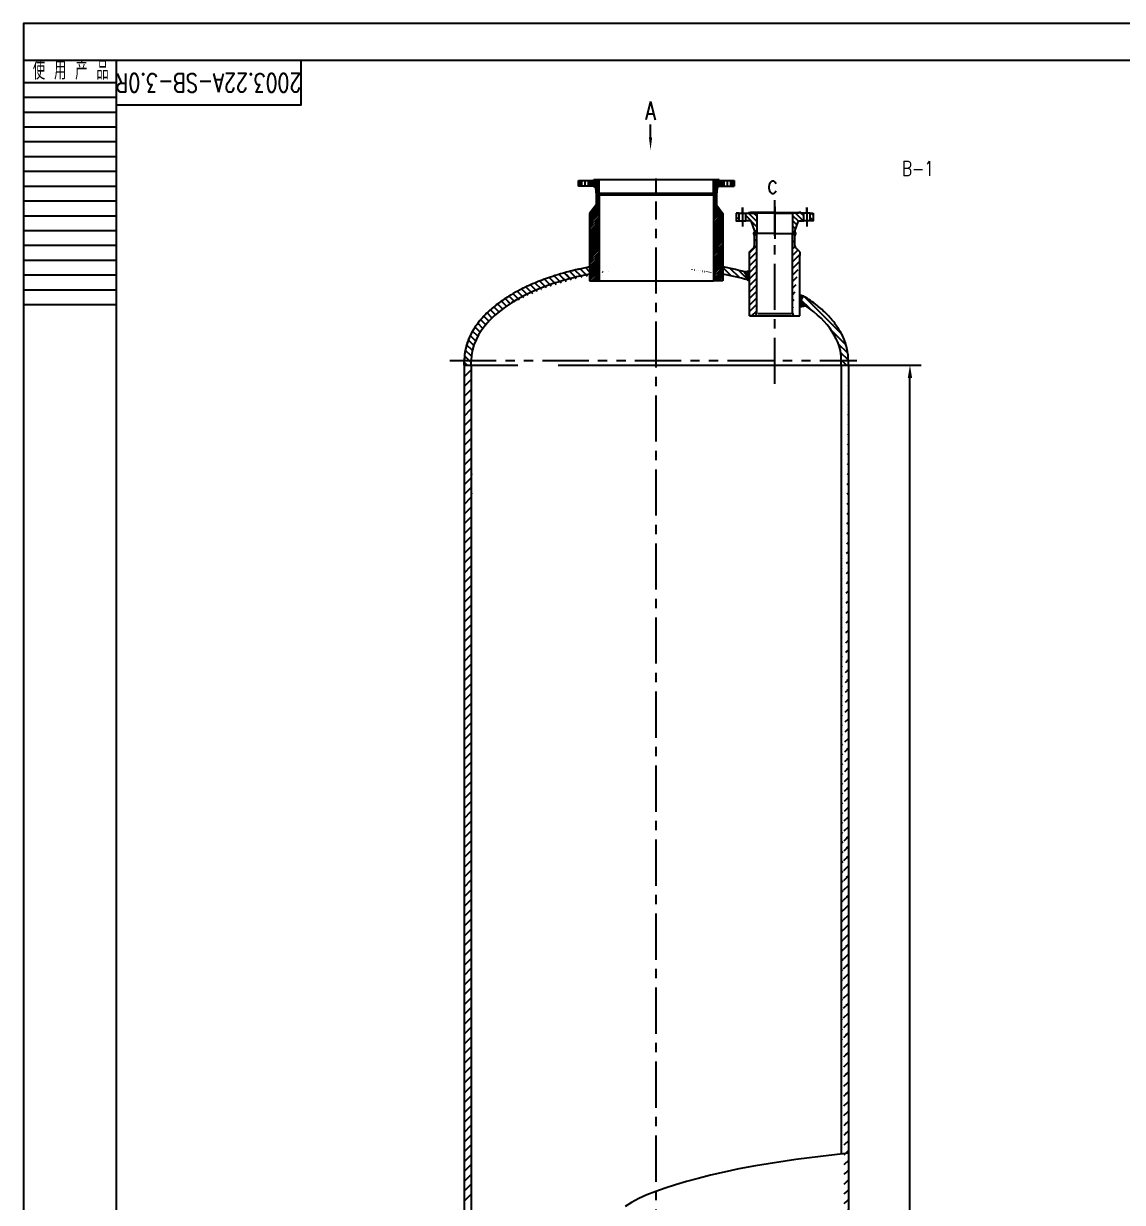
# Model space of a CAD drawing. Header units: millimetres. Extents: x 0 to 11880, y 0 to 16820.
# Drawn here: x 0 to 5940, y 10449 to 16820 of the extents above; entities that cross this region are included whole.
import ezdxf
from ezdxf.enums import TextEntityAlignment as Align

# ---------------------------------------------------------------- set-up
doc = ezdxf.new("R2010")
doc.units = ezdxf.units.MM
doc.header["$LTSCALE"] = 200
doc.header["$MEASUREMENT"] = 0
doc.linetypes.add('CENTER', pattern=[2, 1.25, -0.25, 0.25, -0.25])
doc.linetypes.add('PHANTOM', pattern=[2.5, 1.25, -0.25, 0.25, -0.25, 0.25, -0.25])
doc.layers.get('0').update_dxf_attribs({"linetype": 'CONTINUOUS'})
doc.layers.get('DEFPOINTS').update_dxf_attribs({"linetype": 'CONTINUOUS'})
for name, color, linetype in [('00', 7, 'CONTINUOUS'), ('1', 1, 'CONTINUOUS'), ('3', 3, 'CENTER'), ('TK-03', 3, 'CONTINUOUS'), ('YHBORD', 7, 'CONTINUOUS'), ('YHBTL', 3, 'CONTINUOUS'), ('YHCENTER', 4, 'CENTER'), ('YHJH', 1, 'CONTINUOUS'), ('YHPHANTOM', 6, 'PHANTOM'), ('YHPMX', 1, 'CONTINUOUS'), ('YHSOLID', 7, 'CONTINUOUS'), ('YHTHIN', 1, 'CONTINUOUS'), ('文字', 3, 'CONTINUOUS')]:
    doc.layers.add(name, color=color, linetype=linetype)
doc.styles.add('HZKT', font='ROMANS', dxfattribs={"width": 0.75, "bigfont": 'HZKT'})
doc.styles.add('UMHZ', font='ROMANS.shx', dxfattribs={"width": 0.75, "bigfont": 'gbcbig.shx'})
doc.dimstyles.get("Standard").update_dxf_attribs({"dimtxt": 0.18, "dimasz": 0.18, "dimexe": 0.18, "dimexo": 0.0625, "dimgap": 0.09, "dimtad": 0, "dimtih": 1, "dimtoh": 1, "dimdec": 4, "dimzin": 0, "dimdsep": 46, "dimtxsty": 'Standard', "dimcen": 0.09, "dimadec": 0, "dimazin": 0, "dimtfac": 1, "dimtdec": 4, "dimtofl": 0, "dimtmove": 0, "dimatfit": 3, "dimfxl": 0, "dimtolj": 1, "dimtzin": 0, "dimarcsym": 0})
pattern_1 = [(45, (14377.5, 14377.5), (-14.14213562373095, 14.14213562373095), [])]
pattern_2 = [(45, (1372.580312515893, 10625.82800664972), (-1.767766952966369, 1.767766952966369), []), (135, (1372.580312515893, 10625.82800664972), (-1.767766952966369, -1.767766952966369), [])]
pattern_3 = [(45, (1372.580312515893, 10625.82800664972), (-17.67766952966369, 17.67766952966369), [])]
pattern_4 = [(45, (-434.7742889161309, 1222.159906031717), (-26.51650429449553, 26.51650429449553), [])]
pattern_5 = [(135, (-413.7415055809251, 0), (-17.67766952966369, -17.67766952966369), [])]

# ---------------------------------------------------------------- blocks, each defined once
blk = doc.blocks.new('TUKUANG2')
at = {"layer": 'YHTHIN'}
for p, q in [((0, 0), (-24.99999999999994, 0)), ((0, -6), (-24.99999999999994, -6)), ((0, -10), (-24.99999999999994, -10)), ((0, -14), (-24.99999999999994, -14)), ((0, -18), (-24.99999999999994, -18)), ((0, -22), (-24.99999999999994, -22)), ((0, -26), (-24.99999999999994, -26)), ((0, -30), (-24.99999999999994, -30)), ((0, -34), (-24.99999999999994, -34)), ((0, -38), (-24.99999999999994, -38)), ((0, -42), (-24.99999999999994, -42)), ((0, -46), (-24.99999999999994, -46)), ((0, -50), (-24.99999999999994, -50)), ((0, -54), (-24.99999999999994, -54)), ((0, -58), (-24.99999999999994, -58)), ((0, -62), (-24.99999999999994, -62)), ((0, -66), (-24.99999999999994, -66))]:
    blk.add_line(p, q, dxfattribs=at)
at = {"layer": 'TK-03', "style": 'HZKT', "width": 0.7}
blk.add_text('使 用 产 品', height=5, dxfattribs=at).set_placement((-22.48902579304391, -5.142157171531721))
blk = doc.blocks.new('10520')
at = {"layer": 'YHTHIN'}
h = blk.add_hatch(dxfattribs=at)
h.set_pattern_fill('U', color=256, scale=20, angle=45, style=0, pattern_type=0)
h.set_pattern_definition(pattern_1)
edge = h.paths.add_edge_path()
edge.add_line((109.5500002006465, 100.5000003256919), (109.5500001977362, 98.87717297638301))
edge.add_arc((117.5500001977343, 98.8771729620239), 7.999999999998181, 179.9999998971605, 199.535076373348)
edge.add_line((110.0105045297332, 96.20210192144077), (126.1106743461714, 50.82492922452184))
edge.add_arc((133.6501700141744, 53.50000026510679), 8.000000000000698, 199.5350763733559, 269.999999794321)
edge.add_line((133.6501699854562, 45.50000026510679), (156.500000081669, 45.50000018307946))
edge.add_line((156.500000081669, 45.50000018307946), (156.5000001570552, 3.500000183079464))
edge.add_line((156.5000001570552, 3.500000183079464), (140.5000001570552, 3.500000240515874))
edge.add_line((140.5000001570552, 3.500000240515874), (140.500000163338, 2.405158738838509e-07))
edge.add_line((140.500000163338, 2.405158738838509e-07), (130.000000163338, 2.782089723041281e-07))
edge.add_line((130.000000163338, 2.782089723041281e-07), (130.0000001696208, 3.500000278208972))
edge.add_line((130.0000001696208, 3.500000278208972), (96.55000016962003, 3.500000398287739))
edge.add_line((96.55000016962003, 3.500000398287739), (96.5500003670586, 113.5000003982877))
edge.add_line((96.5500003670586, 113.5000003982877), (109.5500002006465, 100.5000003256919))
edge = h.paths.add_edge_path()
edge.add_line((-109.5499998398718, 100.5000007189556), (-109.5499998427858, 98.8771733696467))
edge.add_arc((-117.5499998427895, 98.87717338400762), 8.000000000003638, 340.4649234209607, 359.99999989714746, ccw=False)
edge.add_line((-110.0105041843872, 96.2021023163561), (-126.1106741637195, 50.82492967723374))
edge.add_arc((-133.6501698221182, 53.50000074488526), 7.999999999999908, 269.999999999987, 340.464923420952, ccw=False)
edge.add_line((-133.65016982212, 45.50000074488526), (-156.4999999183328, 45.50000074488344))
edge.add_line((-156.4999999183328, 45.50000074488344), (-156.5000001444914, 3.500000744883437))
edge.add_line((-156.5000001444914, 3.500000744883437), (-140.5000001444914, 3.500000744883437))
edge.add_line((-140.5000001444914, 3.500000744883437), (-140.500000163338, 7.448834367096424e-07))
edge.add_line((-140.500000163338, 7.448834367096424e-07), (-130.000000163338, 7.448834367096424e-07))
edge.add_line((-130.000000163338, 7.448834367096424e-07), (-130.000000157057, 3.500000744883437))
edge.add_line((-130.000000157057, 3.500000744883437), (-96.55000015705627, 3.500000744883437))
edge.add_line((-96.55000015705627, 3.500000744883437), (-96.54999995961589, 113.5000007448834))
edge.add_line((-96.54999995961589, 113.5000007448834), (-109.5499998398718, 100.5000007189556))
h = blk.add_hatch(dxfattribs=at)
h.set_pattern_fill('U', color=256, scale=20, angle=45, style=0, pattern_type=0)
h.set_pattern_definition(pattern_1)
h.paths.add_polyline_path([(207.5000000062828, 3.5), (207.500000081669, 45.5), (192.500000081669, 45.50000005384754), (192.5000001570552, 3.500000053847543)])
h.paths.add_polyline_path([(-207.499999993719, 3.500000744885256), (-207.4999999183328, 45.50000074488526), (-192.4999999183328, 45.50000074488526), (-192.5000001444914, 3.500000744885256)])
at = {"layer": 'YHCENTER'}
for points in [[(0, 0), (-1.615408109501004e-07, -30), (2.575707185314968e-07, 143.5)], [(0, 0), (5.384754331316799e-08, -30), (2.575670805526897e-07, 143.5)], [(-174.499999993719, 3.500000626421752), (-174.5000001552598, -26.49999937357825), (-174.4999998644853, 75.50000062642175)], [(174.5000000062828, 3.5), (174.5000000601303, -26.5), (174.5000001355147, 75.5)]]:
    blk.add_lwpolyline(points, dxfattribs=at)
at = {"layer": 'YHSOLID'}
for points in [[(-109.5499998398718, 100.5000007189556), (-109.5499998427858, 98.8771733696467, -0.08544488435518288), (-110.0105041843872, 96.2021023163561), (-126.1106741637195, 50.82492967723374, -0.3175305014804559), (-133.65016982212, 45.50000074488526), (-156.4999999183328, 45.50000074488344), (-156.5000001444914, 3.500000744883437), (-140.5000001444914, 3.500000744883437), (-140.500000163338, 7.448834367096424e-07), (-130.000000163338, 7.448834367096424e-07), (-130.000000157057, 3.500000744883437), (-96.55000015705627, 3.500000744883437), (-96.54999995961589, 113.5000007448834)], [(109.5500002006465, 100.5000003256919), (109.5500001977362, 98.87717297638301, 0.08544488435518288), (110.0105045297332, 96.20210192144077), (126.1106743461714, 50.82492922452184, 0.3175305014804559), (133.6501699854562, 45.50000026510679), (156.500000081669, 45.50000018307946), (156.5000001570552, 3.500000183079464), (140.5000001570552, 3.500000240515874), (140.500000163338, 2.405158738838509e-07), (130.000000163338, 2.782089723041281e-07), (130.0000001696208, 3.500000278208972), (96.55000016962003, 3.500000398287739), (96.5500003670586, 113.5000003982877)]]:
    blk.add_lwpolyline(points, format="xyb", close=True, dxfattribs=at)
for points in [[(2.037213562289253e-07, 113.5), (-96.54999995961589, 113.5000007448834)], [(2.037213562289253e-07, 113.5), (96.5500003670586, 113.5000003982877)], [(-192.4999999183328, 45.50000074488526), (-156.4999999183328, 45.50000074488344)], [(-192.5000001444914, 3.500000744885256), (-156.5000001444914, 3.500000744883437)], [(0, 0), (-130.000000163338, 7.448834367096424e-07)], [(6.280970410443842e-09, 3.5), (-96.55000015705627, 3.500000744883437)], [(6.282789399847388e-09, 3.5), (96.55000016962003, 3.500000398287739)], [(0, 0), (130.000000163338, 2.782089723041281e-07)], [(192.500000081669, 45.50000005384754), (156.500000081669, 45.50000018307946)], [(192.5000001570552, 3.500000053847543), (156.5000001570552, 3.500000183079464)]]:
    blk.add_lwpolyline(points, dxfattribs=at)
for points in [[(-207.499999993719, 3.500000744885256), (-207.4999999183328, 45.50000074488526), (-192.4999999183328, 45.50000074488526), (-192.5000001444914, 3.500000744885256)], [(207.5000000062828, 3.5), (207.500000081669, 45.5), (192.500000081669, 45.50000005384754), (192.5000001570552, 3.500000053847543)]]:
    blk.add_lwpolyline(points, close=True, dxfattribs=at)
blk = doc.blocks.new('*D121')
at = {"layer": 'DEFPOINTS', "color": 0}
for p in [(4344.545826357778, 14974.54258683753), (4791.478646441336, 14974.54258683753), (4344.545826357789, 4358.542586837524)]:
    blk.add_point(p, dxfattribs=at)
at = {"layer": 'YHSOLID', "color": 1, "lineweight": -2}
for p, q in [((4344.545826357778, 14974.54258683753), (4851.478646441336, 14974.54258683753)), ((4791.478646441334, 4428.542586837524), (4791.478646441336, 14904.54258683753)), ((4344.545826357789, 4358.542586837524), (4851.478646441334, 4358.542586837524))]:
    blk.add_line(p, q, dxfattribs=at)
at = {"layer": 'YHSOLID', "color": 1}
for points in [[(4779.811979774669, 14904.54258683753), (4803.145313108003, 14904.54258683753), (4791.478646441336, 14974.54258683753)], [(4779.811979774667, 4428.542586837524), (4803.145313108001, 4428.542586837524), (4791.478646441334, 4358.542586837524)]]:
    blk.add_solid(points, dxfattribs=at)
at = {"layer": 'YHSOLID', "color": 3, "insert": (4701.478646441334, 8789.28222476461), "char_height": 100, "attachment_point": 5, "rotation": 90, "style": 'UMHZ'}
blk.add_mtext('12000', dxfattribs=at)
blk = doc.blocks.new('*U123')
at = {"layer": '1', "linetype": 'Continuous', "ltscale": 100}
h = blk.add_hatch(dxfattribs=at)
h.set_pattern_fill('_USER', color=1, scale=3, angle=45, style=0, pattern_type=0)
h.set_pattern_definition([(45, (0, 0), (-2.121320343559642, 2.121320343559643), [])])
h.paths.add_polyline_path([(420, 5), (420, 35.99999999999999), (403, 35.99999999999999), (403, 5)])
edge = h.paths.add_edge_path()
edge.add_line((367, 35.99999999999999), (367, 5))
edge.add_line((367, 5), (337.5, 5))
edge.add_line((337.5, 5), (337.5, 0))
edge.add_line((337.5, 0), (308.25, 0))
edge.add_line((308.25, 0), (308.2499999999999, 72.93080442587264))
edge.add_line((308.25, 72.93080442587267), (320.25, 83.00000000000001))
edge.add_line((320.25, 83.00000000000001), (324.8880328142815, 83))
edge.add_line((324.8880328142815, 83), (328.041637711108, 46.95413108702827))
edge.add_arc((339.995974088209, 48.00000000000011), 12.00000000000001, 184.9999999999997, 270)
edge.add_line((339.995974088209, 36), (367, 35.99999999999999))
edge = h.paths.add_edge_path()
edge.add_line((-308.2499999999999, 72.93080442587264), (-308.25, 0))
edge.add_line((-308.25, 0), (-337.5, 0))
edge.add_line((-337.5, 0), (-337.5, 5))
edge.add_line((-337.5, 5), (-367, 5))
edge.add_line((-367, 5), (-367, 35.99999999999999))
edge.add_line((-367, 35.99999999999999), (-339.995974088209, 36))
edge.add_arc((-339.995974088209, 48.00000000000011), 12.00000000000011, 270, 355.0000000000003)
edge.add_line((-328.0416377111079, 46.95413108702825), (-324.8880328142815, 83))
edge.add_line((-324.8880328142815, 83), (-320.25, 83.00000000000001))
edge.add_line((-320.25, 83.00000000000001), (-308.25, 72.93080442587267))
h.paths.add_polyline_path([(-403, 35.99999999999999), (-403, 5), (-420, 5), (-420, 35.99999999999999)])
blk = doc.blocks.new('*U122', base_point=(-57.05946761537655, 701.2482121008545))
at = {"layer": '00', "color": 7}
for p, q in [((-385.1011053264846, 748.2023431878825), (-381.9475004296581, 784.2482121008546)), ((-381.9475004296581, 784.2482121008545), (267.828565198905, 784.2482121008545)), ((-377.3094676153765, 784.2482121008545), (-365.3094676153765, 774.1790165267272)), ((-365.3094676153765, 774.1790165267272), (251.1905323846235, 774.1790165267272)), ((-365.3094676153765, 774.1790165267272), (-365.3094676153765, 701.2482121008545)), ((263.1905323846235, 784.2482121008545), (251.1905323846235, 774.1790165267272)), ((251.1905323846235, 774.1790165267272), (251.1905323846235, 701.2482121008545)), ((270.9821700957315, 748.2023431878825), (267.828565198905, 784.2482121008546)), ((-397.0554417035856, 737.2482121008545), (-477.0594676153765, 737.2482121008545)), ((-477.0594676153765, 737.2482121008545), (-477.0594676153765, 706.2482121008545)), ((-477.0594676153765, 706.2482121008545), (-394.5594676153765, 706.2482121008545)), ((-460.0594676153765, 737.2482121008545), (-460.0594676153765, 706.2482121008545)), ((-424.0594676153765, 737.2482121008545), (-424.0594676153765, 706.2482121008545)), ((-394.5594676153765, 706.2482121008545), (-394.5594676153765, 701.2482121008545)), ((-394.5594676153765, 701.2482121008545), (280.4405323846235, 701.2482121008545)), ((280.4405323846235, 706.2482121008545), (280.4405323846235, 701.2482121008545)), ((280.4405323846235, 706.2482121008545), (362.9405323846235, 706.2482121008545)), ((282.9365064728325, 737.2482121008545), (362.9405323846235, 737.2482121008545)), ((309.9405323846235, 737.2482121008545), (309.9405323846235, 706.2482121008545)), ((345.9405323846235, 737.2482121008545), (345.9405323846235, 706.2482121008545)), ((362.9405323846235, 706.2482121008545), (362.9405323846235, 737.2482121008545))]:
    blk.add_line(p, q, dxfattribs=at)
at = {"layer": '00', "color": 7, "linetype": 'Continuous'}
blk.add_line((-394.5594676153765, 706.2482121008545), (-394.5594676153765, 706.2481121008545), dxfattribs=at)
at = {"layer": '00', "color": 7}
for centre, radius, start, end in [((-397.0554417035856, 749.2482121008546), 12.00000000000011, 270, 354.9999999999991), ((282.9365064728325, 749.2482121008546), 12.00000000000001, 184.9999999999998, 270)]:
    blk.add_arc(centre, radius, start, end, dxfattribs=at)
at = {"layer": '3', "color": 3}
for p, q in [((-57.05946761537655, 789.2482121008545), (-57.05946761537655, 696.2482121008545)), ((-442.0594676153765, 740.2482121008545), (-442.0594676153765, 703.2482121008545)), ((327.9405323846235, 740.2482121008545), (327.9405323846235, 703.2482121008545))]:
    blk.add_line(p, q, dxfattribs=at)
at = {"color": 1, "linetype": 'Continuous'}
blk.add_blockref('*U123', (-57.05946761537639, 701.2482121008545), dxfattribs=at)

msp = doc.modelspace()

# ---------------------------------------------------------------- hatches: boundary and pattern name
at = {"layer": 'YHPMX'}
h = msp.add_hatch(dxfattribs=at)
h.set_pattern_fill('LINE', color=256, scale=200, angle=45, style=0)
h.set_pattern_definition(pattern_3)
h.paths.add_polyline_path([(3923.899043269193, 15239.60121233443), (3948.899043269193, 15239.60121233443, 0.4142135623730951), (3963.899043269193, 15254.60121233443), (3963.899043269193, 15685.00494945778), (3963.849042644433, 15685.04258643923), (3950.899042927688, 15675.29473025833), (3950.899042927691, 15619.29082584136, -0.1989123673796605), (3946.505644645489, 15608.68422412356), (3923.899043269193, 15586.07762274726)])
h = msp.add_hatch(dxfattribs=at)
h.set_pattern_fill('ANSI37', color=256, scale=10, style=0)
h.set_pattern_definition([(45.00000000000001, (1372.580312174389, 10625.82800664972), (-0.8838834764831843, 0.8838834764831844), []), (135, (1372.580312174389, 10625.82800664972), (-0.8838834764831844, -0.8838834764831843), [])])
h.paths.add_polyline_path([(3963.849042644432, 15685.04258643924), (3950.899042927689, 15694.79044262013, 0.4510519475811163), (3950.899042927689, 15675.29473025833)])
h = msp.add_hatch(dxfattribs=at)
h.set_pattern_fill('LINE', color=256, scale=200, angle=45, style=0)
h.set_pattern_definition(pattern_3)
edge = h.paths.add_edge_path()
edge.add_line((4196.899042927691, 15586.07762240576), (4196.899043269193, 15566.07762240576))
edge.add_line((4156.899043269193, 15254.60121233443), (4156.899043269193, 15685.04258643944))
edge.add_line((4169.899042927691, 15619.29082584136), (4169.899042927691, 15675.29473025833))
edge.add_arc((4184.899042927691, 15619.29082584136), 15, 180, 225.0000000000001)
edge.add_line((4196.899042927691, 15586.07762240576), (4174.292441209893, 15608.68422412356))
edge.add_line((4196.899043269193, 15239.60121233443), (4196.899043269193, 15566.07762240576))
h = msp.add_hatch(dxfattribs=at)
h.set_pattern_fill('ANSI37', color=256, scale=10, style=0)
h.set_pattern_definition([(135, (6748.217773680992, 10625.82800664972), (0.8838834764831843, 0.8838834764831844), []), (45.00000000000001, (6748.217773680992, 10625.82800664972), (0.8838834764831844, -0.8838834764831843), [])])
h.paths.add_polyline_path([(4169.899042927691, 15675.29473025833, 0.4510519475811163), (4169.899042927691, 15694.79044262013), (4156.94904321095, 15685.04258643923)])
h = msp.add_hatch(dxfattribs=at)
h.set_pattern_fill('LINE', color=256, scale=200, angle=135, style=0)
h.set_pattern_definition(pattern_5)
edge = h.paths.add_edge_path()
edge.add_ellipse((3420.399043269193, 14999.54258683752), major_axis=(-1000, 0), ratio=0.5, start_angle=297.682078601221, end_angle=305.06894402473546, ccw=False)
edge.add_line((2955.833960262877, 15442.3120764287), (2938.095434698647, 15476.92111570313))
edge.add_spline(control_points=[(2938.095434698648, 15476.92111570312), (2915.688380372855, 15470.91519232945), (2893.704962925725, 15464.48652930638), (2855.945275107035, 15452.4782517229), (2839.962492081555, 15447.07403215502), (2824.278273122331, 15441.4427373928)], knot_values=[5.204475677959644, 5.204475677959644, 5.204475677959644, 5.204475677959644, 5.27888561127748, 5.27888561127748, 5.335149847261161, 5.335149847261161, 5.335149847261161, 5.335149847261161], degree=3, periodic=0)
edge.add_line((2824.278273122331, 15441.4427373928), (2845.837336561357, 15408.77322021709))
edge = h.paths.add_edge_path()
edge.add_spline(control_points=[(2575.297313883306, 15314.4754409963), (2583.476653495312, 15320.39662951299), (2591.879656924177, 15326.22062293428), (2600.499264888785, 15331.94472854077)], knot_values=[5.637816974358103, 5.637816974358103, 5.637816974358103, 5.637816974358103, 5.678742421764211, 5.678742421764211, 5.678742421764211, 5.678742421764211], degree=3, periodic=0)
edge.add_spline(control_points=[(2600.499264888785, 15331.94472854077), (2608.52052374405, 15337.27148272415), (2616.729358734124, 15342.51173562467), (2625.12008099528, 15347.66331726023)], knot_values=[5.59973245720143, 5.59973245720143, 5.59973245720143, 5.59973245720143, 5.637816974358104, 5.637816974358104, 5.637816974358104, 5.637816974358104], degree=3, periodic=0)
edge.add_spline(control_points=[(2600.49922540638, 15331.94478867828), (2608.142497551431, 15337.02054349755), (2615.956130505151, 15342.01777034559), (2651.314968051234, 15363.80632528988), (2680.64442291575, 15379.73131783825), (2711.708963563688, 15394.6310888925)], knot_values=[5.477000333314732, 5.477000333314732, 5.477000333314732, 5.477000333314732, 5.513290462037054, 5.513290462037054, 5.637816698120109, 5.637816698120109, 5.637816698120109, 5.637816698120109], degree=3, periodic=0)
edge.add_spline(control_points=[(2600.499264888785, 15331.94472854077), (2608.52052374405, 15337.27148272415), (2616.729358734124, 15342.51173562467), (2625.12008099528, 15347.66331726023)], knot_values=[5.59973245720143, 5.59973245720143, 5.59973245720143, 5.59973245720143, 5.637816974358104, 5.637816974358104, 5.637816974358104, 5.637816974358104], degree=3, periodic=0)
edge.add_spline(control_points=[(2600.49922540638, 15331.94478867828), (2608.142497551431, 15337.02054349755), (2615.956130505151, 15342.01777034559), (2651.314968051234, 15363.80632528988), (2680.64442291575, 15379.73131783825), (2711.708963563688, 15394.6310888925)], knot_values=[5.477000333314732, 5.477000333314732, 5.477000333314732, 5.477000333314732, 5.513290462037054, 5.513290462037054, 5.637816698120109, 5.637816698120109, 5.637816698120109, 5.637816698120109], degree=3, periodic=0)
edge.add_line((2711.70896356369, 15394.6310888925), (2731.470303194267, 15361.95712541827))
edge.add_ellipse((3420.399043269193, 14999.54258683752), major_axis=(-1000, 0), ratio=0.5, start_angle=313.5453690744019, end_angle=323.0389321264996)
edge.add_line((2621.354788050789, 15300.17869503249), (2600.499264888784, 15331.94472854077))
edge.add_spline(control_points=[(2600.499264888785, 15331.94472854077), (2591.879656924177, 15326.22062293428), (2583.476653495312, 15320.39662951299), (2575.297313883306, 15314.4754409963)], knot_values=[5.637816974358104, 5.637816974358104, 5.637816974358104, 5.637816974358104, 5.678742421764212, 5.678742421764212, 5.678742421764212, 5.678742421764212], degree=3, periodic=0)
edge.add_spline(control_points=[(2575.297313883371, 15314.47544099635), (2562.824569741678, 15305.44612198914), (2550.871823712057, 15296.19074290425), (2526.413369121418, 15275.88311529066), (2514.075119560735, 15264.76359606046), (2502.486131523824, 15253.37445911065)], knot_values=[5.67874251284238, 5.67874251284238, 5.67874251284238, 5.67874251284238, 5.741150671316015, 5.741150671316015, 5.812543065406205, 5.812543065406205, 5.812543065406205, 5.812543065406205], degree=3, periodic=0)
edge.add_spline(control_points=[(2502.486131529878, 15253.3744591166), (2495.406215820897, 15246.41661385633), (2488.605905093285, 15239.35810559874), (2474.09183348439, 15223.40952873258), (2466.524793373122, 15214.46948804838), (2459.409459817783, 15205.38966900399)], knot_values=[5.812543362991972, 5.812543362991972, 5.812543362991972, 5.812543362991972, 5.856158656186553, 5.856158656186553, 5.909748957699848, 5.909748957699848, 5.909748957699848, 5.909748957699848], degree=3, periodic=0)
edge.add_spline(control_points=[(2459.409459818401, 15205.38966900478), (2449.880469078414, 15193.22970289305), (2441.161442735126, 15180.81878796371), (2428.924892416029, 15161.15628946353), (2424.818451393935, 15154.06398479178), (2420.982484889215, 15146.90607077278)], knot_values=[5.909749186763809, 5.909749186763809, 5.909749186763809, 5.909749186763809, 5.981517415239725, 5.981517415239725, 6.021375730162589, 6.021375730162589, 6.021375730162589, 6.021375730162589], degree=3, periodic=0)
edge.add_spline(control_points=[(2420.982484889007, 15146.90607077239), (2426.771273900644, 15157.7075310932), (2433.176050038252, 15168.35966162818), (2446.156758957086, 15187.81718065873), (2452.574717830508, 15196.66791056823), (2459.409459817783, 15205.38966900399)], knot_values=[5.909748957699847, 5.909748957699847, 5.909748957699847, 5.909748957699847, 5.969898548530958, 5.969898548530958, 6.02137552863526, 6.02137552863526, 6.02137552863526, 6.02137552863526], degree=3, periodic=0)
edge.add_spline(control_points=[(2459.409459818401, 15205.38966900478), (2463.256523123195, 15210.29891497767), (2467.23560370934, 15215.16725843583), (2481.018678945587, 15231.35835252631), (2491.410211520943, 15242.4895423814), (2502.486131523824, 15253.37445911065)], knot_values=[5.812543065406206, 5.812543065406206, 5.812543065406206, 5.812543065406206, 5.84151747893577, 5.84151747893577, 5.909749186763809, 5.909749186763809, 5.909749186763809, 5.909749186763809], degree=3, periodic=0)
edge.add_spline(control_points=[(2502.486131529878, 15253.3744591166), (2518.680243682924, 15269.28935572269), (2536.337216680057, 15284.677595198), (2561.846269926983, 15304.55872032975), (2568.494432148168, 15309.55069803156), (2575.297313883306, 15314.4754409963)], knot_values=[5.678742421764211, 5.678742421764211, 5.678742421764211, 5.678742421764211, 5.778505043045861, 5.778505043045861, 5.812543362991971, 5.812543362991971, 5.812543362991971, 5.812543362991971], degree=3, periodic=0)
edge.add_spline(control_points=[(2575.297313883371, 15314.47544099635), (2583.47664857784, 15320.3966578019), (2591.879604845821, 15326.22065904242), (2600.49922540638, 15331.94478867828)], knot_values=[5.637816698120108, 5.637816698120108, 5.637816698120108, 5.637816698120108, 5.678742512842379, 5.678742512842379, 5.678742512842379, 5.678742512842379], degree=3, periodic=0)
edge.add_spline(control_points=[(2600.49922540638, 15331.94478867828), (2608.142497551431, 15337.02054349755), (2615.956130505151, 15342.01777034559), (2651.314968051234, 15363.80632528988), (2680.64442291575, 15379.73131783825), (2711.708963563688, 15394.6310888925)], knot_values=[5.477000333314732, 5.477000333314732, 5.477000333314732, 5.477000333314732, 5.513290462037054, 5.513290462037054, 5.637816698120109, 5.637816698120109, 5.637816698120109, 5.637816698120109], degree=3, periodic=0)
edge.add_spline(control_points=[(2600.499264888785, 15331.94472854077), (2608.52052374405, 15337.27148272415), (2616.729358734124, 15342.51173562467), (2625.12008099528, 15347.66331726023)], knot_values=[5.59973245720143, 5.59973245720143, 5.59973245720143, 5.59973245720143, 5.637816974358104, 5.637816974358104, 5.637816974358104, 5.637816974358104], degree=3, periodic=0)
edge.add_spline(control_points=[(2600.49922540638, 15331.94478867828), (2608.142497551431, 15337.02054349755), (2615.956130505151, 15342.01777034559), (2651.314968051234, 15363.80632528988), (2680.64442291575, 15379.73131783825), (2711.708963563688, 15394.6310888925)], knot_values=[5.477000333314732, 5.477000333314732, 5.477000333314732, 5.477000333314732, 5.513290462037054, 5.513290462037054, 5.637816698120109, 5.637816698120109, 5.637816698120109, 5.637816698120109], degree=3, periodic=0)
at = {"layer": 'YHPMX', "ltscale": 100}
h = msp.add_hatch(dxfattribs=at)
h.set_pattern_fill('ANSI31', color=256, style=0)
h.set_pattern_definition([(45, (-413.7415055809251, 0), (-0.08838834764831843, 0.08838834764831845), [])])
edge = h.paths.add_edge_path(flags=17)
edge.add_ellipse((3420.399043269193, 14999.54258683752), major_axis=(-1000, 0), ratio=0.5, start_angle=297.682078601221, end_angle=305.06894402473546, ccw=False)
edge.add_line((2955.833960262878, 15442.3120764287), (2938.095434698649, 15476.92111570312))
edge.add_spline(control_points=[(2938.095434698648, 15476.92111570312), (2915.688380372855, 15470.91519232945), (2893.704962925725, 15464.48652930638), (2855.945275107035, 15452.4782517229), (2839.962492081555, 15447.07403215502), (2824.278273122331, 15441.4427373928)], knot_values=[5.204475677959644, 5.204475677959644, 5.204475677959644, 5.204475677959644, 5.27888561127748, 5.27888561127748, 5.335149847261161, 5.335149847261161, 5.335149847261161, 5.335149847261161], degree=3, periodic=0)
edge.add_line((2824.278273122329, 15441.4427373928), (2845.837336561353, 15408.77322021709))
edge = h.paths.add_edge_path()
edge.add_ellipse((3420.399043269193, 14999.54258683752), major_axis=(-1000, 0), ratio=0.5, start_angle=297.68207860122095, end_angle=305.06894402473546, ccw=False)
edge.add_line((2955.833960262876, 15442.3120764287), (2938.095434750683, 15476.9211156016))
edge.add_spline(control_points=[(2938.095471342147, 15476.92112552494), (2923.363793210969, 15472.97248863043), (2908.815232060037, 15468.84112256602), (2894.466339085956, 15464.53086844418)], knot_values=[5.204475637397415, 5.204475637397415, 5.204475637397415, 5.204475637397415, 5.253396979260002, 5.253396979260002, 5.253396979260002, 5.253396979260002], degree=3, periodic=0)
edge.add_spline(control_points=[(2894.466339085956, 15464.53086844418), (2886.990386077517, 15462.28517204603), (2879.568633805291, 15459.99091575934), (2855.945275107035, 15452.4782517229), (2839.962492081555, 15447.07403215502), (2824.278273122331, 15441.4427373928)], knot_values=[5.253396979260002, 5.253396979260002, 5.253396979260002, 5.253396979260002, 5.27888561127748, 5.27888561127748, 5.335149847261161, 5.335149847261161, 5.335149847261161, 5.335149847261161], degree=3, periodic=0)
edge.add_line((2824.278273122328, 15441.4427373928), (2845.837336561353, 15408.77322021709))
at = {"layer": 'YHPMX'}
h = msp.add_hatch(dxfattribs=at)
h.set_pattern_fill('NET', color=256, scale=20, angle=45, style=0)
h.set_pattern_definition(pattern_2)
h.paths.add_polyline_path([(3923.899043269193, 15484.39695751723), (3897.155734406434, 15478.3969574551), (3914.984216957105, 15447.51711985548, 0.2670559084353832), (3921.899043545784, 15443.54019975874), (3921.899043545784, 15441.54019975874, 0.214439657222617), (3915.915476163185, 15438.85027705624), (3912.521557454442, 15434.80556224212), (3923.899043269194, 15428.80556209626)])
h = msp.add_hatch(dxfattribs=at)
h.set_pattern_fill('LINE', color=256, scale=200, angle=135, style=0)
h.set_pattern_definition(pattern_5)
edge = h.paths.add_edge_path()
edge.add_ellipse((3420.399043269193, 14999.54258683752), major_axis=(-1000, 0), ratio=0.5, start_angle=305.06894402473523, end_angle=308.67912526728105, ccw=False)
edge.add_line((2845.837336561354, 15408.77322021709), (2824.278273122333, 15441.4427373928))
edge.add_line((2824.278273122333, 15441.4427373928), (2728.650029846114, 15402.57632095801))
edge.add_spline(control_points=[(2728.65002984611, 15402.57632095799), (2726.788865702301, 15401.72285978802), (2724.933546523665, 15400.8658114762), (2719.267150833036, 15398.22898787801), (2715.475304550829, 15396.43757362558), (2711.708963563688, 15394.6310888925)], knot_values=[5.454587135196657, 5.454587135196657, 5.454587135196657, 5.454587135196657, 5.461902467479558, 5.461902467479558, 5.477000333314732, 5.477000333314732, 5.477000333314732, 5.477000333314732], degree=3, periodic=0)
edge.add_line((2711.708963563688, 15394.6310888925), (2731.470303194266, 15361.95712541827))
edge.add_ellipse((3420.399043269193, 14999.54258683752), major_axis=(-1000, 0), ratio=0.5, start_angle=308.679125267281, end_angle=313.5453690744015, ccw=False)
h = msp.add_hatch(dxfattribs=at)
h.set_pattern_fill('NET', color=256, scale=20, angle=45, style=0)
h.set_pattern_definition(pattern_2)
h.paths.add_polyline_path([(4215.678005543107, 15347.66331726024), (4196.899043269193, 15353.66331717186), (4196.899043269193, 15288.46962306583), (4227.908902857618, 15294.4696230123), (4204.882610375202, 15321.91128980234, 0.2144396572225575), (4198.899042992605, 15324.60121250485), (4198.899042992605, 15326.60121250485, 0.2670559084261717), (4205.813869581146, 15330.57813260135)])
h = msp.add_hatch(dxfattribs=at)
h.set_pattern_fill('LINE', color=256, scale=300, angle=45, style=0)
h.set_pattern_definition(pattern_4)
edge = h.paths.add_edge_path()
edge.add_line((4458.399043269193, 14974.54258683752), (4458.399043269193, 4358.542586837524))
edge.add_line((4420.399043269193, 14974.54258683752), (4420.399043269193, 10710.38246179452))
h = msp.add_hatch(dxfattribs=at)
h.set_pattern_fill('LINE', color=256, scale=300, angle=45, style=0)
h.set_pattern_definition(pattern_4)
edge = h.paths.add_edge_path()
edge.add_line((4420.399043269193, 10059.90185472567), (4420.399043269193, 4333.542586837524))
edge.add_line((4458.399043269193, 14974.54258683752), (4458.399043269193, 4358.542586837524))
at = {"layer": 'YHTHIN', "ltscale": 100}
h = msp.add_hatch(dxfattribs=at)
h.set_pattern_fill('_USER', color=256, scale=9, angle=45, style=0, pattern_type=0)
h.set_pattern_definition([(45, (0, 0), (-6.363961030678928, 6.363961030678928), [])])
edge = h.paths.add_edge_path()
edge.add_line((3780.731460380091, 15793.20055126471), (3745.287076083474, 15840.25177353316))
edge.add_line((3745.287076083474, 15840.25177353316), (3745.287076083474, 15893.99661980062))
edge.add_line((3745.287076083474, 15893.99661980062), (3728.752281883091, 15893.99661980062))
edge.add_line((3728.752281883091, 15893.99661980062), (3728.752281883092, 15430.4910210159))
edge.add_line((3728.752281883092, 15430.4910210159), (3780.73146038009, 15430.4910210159))
edge.add_line((3780.73146038009, 15430.4910210159), (3780.73146038009, 15465.52136594763))
edge.add_line((3780.73146038009, 15465.52136594763), (3780.19149558093, 15466.06133074679))
edge.add_ellipse((3420.399043269193, 14999.54258683752), major_axis=(-1000, 0), ratio=0.5, start_angle=246.1484430081444, end_angle=248.8793877045476)
edge.add_line((3780.73146038009, 15465.95456920371), (3780.731460380091, 15793.20055126471))
h.paths.add_polyline_path([(3112.045804655295, 15893.99661980062), (3095.511010454912, 15893.99661980062), (3095.511010454913, 15840.25177353317), (3060.066626158296, 15793.20055126471), (3060.066626158296, 15430.4910210159), (3112.045804655296, 15430.4910210159)])

# ---------------------------------------------------------------- linework, layer by layer
at = {"layer": 'YHBORD', "color": 1}
msp.add_lwpolyline([(0, 0), (11880, 0), (11880, 16820), (0, 16820)], close=True, dxfattribs=at)
at = {"layer": 'YHBORD'}
msp.add_lwpolyline([(500, 200), (11680, 200), (11680, 16620), (500, 16620)], close=True, dxfattribs=at)
at = {"layer": 'YHBORD', "color": 1}
msp.add_lwpolyline([(500, 16380), (1500, 16380), (1500, 16620)], dxfattribs=at)
at = {"layer": 'YHCENTER'}
for p, q in [((4060.399043269193, 14872.19369310312), (4060.399043269193, 15866.03905465145)), ((3420.399043269193, 3360.628659704824), (3420.399043269193, 15858.22233672282))]:
    msp.add_line(p, q, dxfattribs=at)
at = {"layer": 'YHJH'}
msp.add_lwpolyline([(4382.709199547979, 15201.66276019352, 0.4, 0.4, 229.1816636094393), (4382.772093451033, 15201.63245983124, 0, 0, 0), (4738.449993135953, 15956.85150518512, 0, 0, 0), (4738.449993135953, 15956.85150518512, 0, 0, 0), (4930.449993135953, 15956.85150518512, 0, 0, 0)], format="xyseb", dxfattribs=at)
at = {"layer": 'YHPHANTOM'}
msp.add_line((2304.699557627242, 14999.54258683752), (4503.528492515867, 14999.54258683752), dxfattribs=at)
at = {"layer": 'YHPMX'}
for p, q in [((3012.40130994616, 15456.03405707636), (2980.720813018885, 15487.71455400363)), ((3041.524166056053, 15462.26654002579), (3009.481321312017, 15494.30938476983)), ((3060.066626158297, 15479.07941898288), (3038.680928951499, 15500.46511618968)), ((3824.770567155412, 15456.83759823164), (3780.73146038009, 15500.87670500696)), ((3871.078577273794, 15445.88492717258), (3820.260691586414, 15496.70281285996)), ((3914.799059736638, 15437.51978376906), (3866.039549605646, 15486.27929390006)), ((2921.153332220708, 15441.21601762383), (2918.899042992603, 15443.47030685193)), ((2955.50020003161, 15442.22448887226), (2934.742583278526, 15462.98210562534)), ((2983.727045877346, 15449.35298208585), (2952.39763614015, 15480.68239182304)), ((3780.195175253708, 15466.05765107401), (3780.194131174852, 15466.05869515287)), ((2589.580396780049, 15277.8142062339), (2562.443977073755, 15304.9506259402)), ((2610.158566629425, 15292.59137544386), (2582.867199523894, 15319.88274254939)), ((2626.917436922113, 15311.1878442105), (2603.908904853382, 15334.19637627923)), ((4251.469018384799, 15277.62652041754), (4201.907214120771, 15327.18832468157)), ((4422.340360212568, 15142.1105176491), (4218.572858212475, 15345.87801964919)), ((2514.588826038795, 15211.38442073785), (2487.704938595689, 15238.26830818096)), ((2532.127068110143, 15229.20151772583), (2505.253443336007, 15256.07514249997)), ((2550.514044175236, 15246.16988072006), (2523.594319979846, 15273.08960491545)), ((2569.683499954086, 15262.35576400054), (2542.673216264423, 15289.3660476902)), ((2467.97563095539, 15151.93159864327), (2440.528090429706, 15179.37913916896)), ((2482.400450434277, 15172.86211822371), (2455.256270435694, 15200.0062982223)), ((2497.980030436725, 15192.63787728059), (2471.013359357258, 15219.60454836006)), ((4446.268236573488, 15082.82730222885), (4363.975322066589, 15165.12021673575)), ((2433.531829122396, 15080.30938329828), (2403.852247352723, 15109.98896506796)), ((2443.288308224678, 15105.90824325533), (2414.656883462187, 15134.53966801782)), ((2454.867068444484, 15129.68482209485), (2426.94599625453, 15157.6058942848)), ((2421.38543304471, 15021.74510125731), (2387.817236479099, 15055.31329782293)), ((2426.017172125689, 15052.46870123566), (2394.787004146007, 15083.69886921535)), ((4455.840846684482, 15037.89935305853), (4403.989338534451, 15089.75086120856)), ((4458.398702022271, 14999.98615866141), (4416.869363552745, 15041.51549713094)), ((2397.877269345847, 14974.54258683752), (2382.399043269193, 14990.02081291418)), ((2408.232608405176, 14999.54258683752), (2383.464776063932, 15024.31041917877)), ((2420.399043269193, 14987.37615197351), (2408.232608405179, 14999.54258683752)), ((4423.486934786837, 14999.54258683752), (4420.379733685394, 15002.64978793896)), ((4448.486934786836, 14974.54258683752), (4423.486934786838, 14999.54258683752)), ((2382.399043269193, 14911.09999896021), (2420.399043269193, 14949.09999896021)), ((2382.399043269193, 14858.06699037122), (2420.399043269193, 14896.06699037122)), ((2382.399043269193, 14805.03398178222), (2420.399043269193, 14843.03398178223)), ((2382.399043269193, 14752.00097319323), (2420.399043269193, 14790.00097319324)), ((2382.399043269193, 14698.96796460424), (2420.399043269193, 14736.96796460424)), ((2382.399043269193, 14645.93495601525), (2420.399043269192, 14683.93495601525)), ((2382.399043269193, 14592.90194742626), (2420.399043269192, 14630.90194742626)), ((2382.399043269193, 14539.86893883727), (2420.399043269193, 14577.86893883727)), ((2382.399043269192, 14486.83593024828), (2420.399043269193, 14524.83593024828)), ((2382.399043269192, 14433.80292165929), (2420.399043269193, 14471.80292165929)), ((2382.399043269193, 14380.76991307029), (2420.399043269193, 14418.7699130703)), ((2382.399043269192, 14327.7369044813), (2420.399043269193, 14365.73690448131)), ((2382.399043269192, 14274.70389589231), (2420.399043269193, 14312.70389589231)), ((2382.399043269192, 14221.67088730332), (2420.399043269193, 14259.67088730332)), ((2382.399043269192, 14168.63787871433), (2420.399043269193, 14206.63787871433)), ((2382.399043269192, 14115.60487012534), (2420.399043269193, 14153.60487012534)), ((2382.399043269193, 14062.57186153635), (2420.399043269193, 14100.57186153635)), ((2382.399043269193, 14009.53885294736), (2420.399043269193, 14047.53885294736)), ((2382.399043269193, 13956.50584435837), (2420.399043269193, 13994.50584435837)), ((2382.399043269192, 13903.47283576937), (2420.399043269193, 13941.47283576938)), ((2382.399043269192, 13850.43982718038), (2420.399043269193, 13888.43982718039)), ((2382.399043269192, 13797.40681859139), (2420.399043269193, 13835.40681859139)), ((2382.399043269192, 13744.3738100024), (2420.399043269193, 13782.3738100024)), ((2382.399043269192, 13691.34080141341), (2420.399043269193, 13729.34080141341)), ((2382.399043269192, 13638.30779282442), (2420.399043269193, 13676.30779282442)), ((2382.399043269192, 13585.27478423543), (2420.399043269193, 13623.27478423543)), ((2382.399043269192, 13532.24177564644), (2420.399043269193, 13570.24177564644)), ((2382.399043269192, 13479.20876705745), (2420.399043269193, 13517.20876705745)), ((2382.399043269193, 13426.17575846846), (2420.399043269193, 13464.17575846846)), ((2382.399043269193, 13373.14274987947), (2420.399043269193, 13411.14274987947)), ((2382.399043269193, 13320.10974129047), (2420.399043269193, 13358.10974129047)), ((2382.399043269192, 13267.07673270148), (2420.399043269193, 13305.07673270148)), ((2382.399043269192, 13214.04372411249), (2420.399043269193, 13252.04372411249)), ((2382.399043269192, 13161.0107155235), (2420.399043269193, 13199.0107155235)), ((2382.399043269192, 13107.97770693451), (2420.399043269193, 13145.97770693451)), ((2382.399043269192, 13054.94469834552), (2420.399043269193, 13092.94469834552)), ((2382.399043269191, 13001.91168975653), (2420.399043269193, 13039.91168975653)), ((2382.399043269192, 12948.87868116754), (2420.399043269194, 12986.87868116754)), ((2382.399043269192, 12895.84567257855), (2420.399043269194, 12933.84567257855)), ((2382.399043269192, 12842.81266398955), (2420.399043269194, 12880.81266398956)), ((2382.399043269192, 12789.77965540056), (2420.399043269194, 12827.77965540057)), ((2382.399043269192, 12736.74664681157), (2420.399043269193, 12774.74664681157)), ((2382.399043269192, 12683.71363822258), (2420.399043269194, 12721.71363822258)), ((2382.399043269192, 12630.68062963359), (2420.399043269194, 12668.68062963359)), ((2382.399043269192, 12577.6476210446), (2420.399043269193, 12615.6476210446)), ((2382.399043269192, 12524.61461245561), (2420.399043269193, 12562.61461245561)), ((2382.399043269192, 12471.58160386662), (2420.399043269193, 12509.58160386662)), ((2382.399043269192, 12418.54859527763), (2420.399043269193, 12456.54859527763)), ((2382.399043269192, 12365.51558668863), (2420.399043269193, 12403.51558668864)), ((2382.399043269193, 12312.48257809965), (2420.399043269193, 12350.48257809965)), ((2382.399043269193, 12259.44956951065), (2420.399043269193, 12297.44956951065)), ((2382.399043269193, 12206.41656092166), (2420.399043269193, 12244.41656092166)), ((2382.399043269193, 12153.38355233267), (2420.399043269193, 12191.38355233267)), ((2382.399043269193, 12100.35054374368), (2420.399043269193, 12138.35054374368)), ((2382.399043269193, 12047.31753515469), (2420.399043269194, 12085.31753515469)), ((2382.399043269193, 11994.2845265657), (2420.399043269194, 12032.2845265657)), ((2382.399043269193, 11941.25151797671), (2420.399043269194, 11979.25151797671)), ((2382.399043269193, 11888.21850938772), (2420.399043269194, 11926.21850938772)), ((2382.399043269193, 11835.18550079873), (2420.399043269194, 11873.18550079873)), ((2382.399043269193, 11782.15249220973), (2420.399043269193, 11820.15249220973)), ((2382.399043269193, 11729.11948362074), (2420.399043269193, 11767.11948362074)), ((2382.399043269193, 11676.08647503175), (2420.399043269193, 11714.08647503175)), ((2382.399043269193, 11623.05346644276), (2420.399043269193, 11661.05346644276)), ((2382.399043269194, 11570.02045785377), (2420.399043269193, 11608.02045785377)), ((2382.399043269194, 11516.98744926478), (2420.399043269193, 11554.98744926478)), ((2382.399043269194, 11463.95444067579), (2420.399043269193, 11501.95444067579)), ((2382.399043269194, 11410.9214320868), (2420.399043269193, 11448.9214320868)), ((2382.399043269194, 11357.88842349781), (2420.399043269194, 11395.88842349781)), ((2382.399043269194, 11304.85541490882), (2420.399043269194, 11342.85541490882)), ((2382.399043269194, 11251.82240631982), (2420.399043269194, 11289.82240631982)), ((2382.399043269194, 11198.78939773083), (2420.399043269194, 11236.78939773083)), ((2382.399043269194, 11145.75638914184), (2420.399043269194, 11183.75638914184)), ((2382.399043269195, 11092.72338055285), (2420.399043269193, 11130.72338055285)), ((2382.399043269195, 11039.69037196386), (2420.399043269193, 11077.69037196386)), ((2382.399043269196, 10986.65736337487), (2420.399043269194, 11024.65736337487)), ((2382.399043269196, 10933.62435478588), (2420.399043269194, 10971.62435478588)), ((2382.399043269196, 10880.59134619689), (2420.399043269194, 10918.59134619689)), ((2382.399043269197, 10827.5583376079), (2420.399043269194, 10865.5583376079)), ((2382.399043269197, 10774.52532901891), (2420.399043269194, 10812.52532901891)), ((2382.399043269197, 10721.49232042992), (2420.399043269194, 10759.49232042992)), ((2382.399043269197, 10668.45931184093), (2420.399043269194, 10706.45931184092)), ((2382.399043269197, 10615.42630325194), (2420.399043269194, 10653.42630325193)), ((2382.399043269197, 10562.39329466294), (2420.399043269194, 10600.39329466294)), ((2382.399043269196, 10509.36028607395), (2420.399043269194, 10547.36028607395)), ((2382.399043269196, 10456.32727748496), (2420.399043269195, 10494.32727748496))]:
    msp.add_line(p, q, dxfattribs=at)
at = {"layer": 'YHSOLID', "ltscale": 100}
for p, q in [((3095.511010454912, 15893.99661980062), (3095.511010454912, 15840.25177353316)), ((3112.045804655295, 15893.99661980062), (3112.045804655296, 15430.4910210159)), ((3728.75228188309, 15893.99661980062), (3728.752281883091, 15430.4910210159)), ((3745.287076083474, 15893.99661980062), (3745.287076083474, 15840.25177353317)), ((3095.511010454912, 15840.25177353316), (3060.066626158296, 15793.20055126471)), ((3745.287076083474, 15840.25177353317), (3780.731460380091, 15793.20055126471)), ((3060.066626158296, 15793.20055126471), (3060.066626158296, 15430.4910210159)), ((3780.731460380091, 15793.20055126471), (3780.731460380091, 15430.49102101591)), ((3060.066626158296, 15430.4910210159), (3112.045804655295, 15430.4910210159)), ((3060.066626158296, 15430.4910210159), (3728.752281883091, 15430.49102101591)), ((3780.731460380091, 15430.4910210159), (3728.752281883091, 15430.4910210159))]:
    msp.add_line(p, q, dxfattribs=at)
at = {"layer": 'YHSOLID'}
for p, q in [((3950.849042817343, 15699.66541386113), (3950.849042814431, 15698.04258651183)), ((3950.849042814431, 15698.04258651183), (3950.899042927691, 15694.79044262014)), ((3963.849042644431, 15685.04258643923), (3950.899042927689, 15694.79044262013)), ((3963.849042644431, 15685.04258643923), (3950.899042927689, 15675.29473025833)), ((3950.899042927691, 15619.29082584136), (3950.899042927689, 15675.29473025833)), ((3963.899043269193, 15254.60121233443), (3963.899043269193, 15685.04258643944)), ((4156.899043269193, 15254.60121233443), (4156.899043269193, 15685.04258643944)), ((4156.949043210951, 15685.04258643923), (4169.899042927691, 15694.79044262013)), ((4156.949043210951, 15685.04258643923), (4169.899042927691, 15675.29473025833)), ((4169.949043040951, 15698.04258651183), (4169.899042927691, 15694.79044262014)), ((4169.899042927691, 15619.29082584136), (4169.899042927691, 15675.29473025833)), ((4169.949042857861, 15699.66541346787), (4169.949042854947, 15698.04258611857)), ((4169.949043038039, 15699.66541386113), (4169.949043040951, 15698.04258651183)), ((3923.899042927691, 15586.07762240576), (3946.505644645489, 15608.68422412356)), ((3923.899043269193, 15239.60121233443), (3923.899043269193, 15586.07762274726)), ((4196.899042927691, 15586.07762240576), (4174.292441209893, 15608.68422412356)), ((4196.899042927691, 15586.07762240576), (4196.899043269193, 15566.07762240576)), ((4196.899043269193, 15239.60121233443), (4196.899043269193, 15566.07762240576)), ((3897.155734406784, 15478.39695745518), (3923.899042992603, 15484.39695745518)), ((3914.98421695748, 15447.51711985483), (3897.155734406388, 15478.39695745518)), ((3915.915476163154, 15438.8502770562), (3912.52155745444, 15434.80556224212)), ((3912.52155745444, 15434.80556224212), (3923.899042992603, 15428.80556224212)), ((3921.899043545784, 15441.54019975874), (3921.899043545784, 15443.54019975874)), ((4196.899042992605, 15353.66331726023), (4215.678075330154, 15347.66329496282)), ((4196.899042992605, 15288.46962301232), (4227.908902857676, 15294.46962301232)), ((4198.899042992605, 15324.60121250485), (4198.899042992605, 15326.60121250485)), ((4204.882610375233, 15321.91128980231), (4227.908902857609, 15294.46962301232)), ((4205.813869580907, 15330.57813260094), (4215.678014302281, 15347.66333243157)), ((3923.899043269193, 15239.60121233443), (4196.899043269193, 15239.60121233443)), ((3948.899043269193, 15239.60121233443), (3923.899043269193, 15239.60121233443)), ((3971.564796976301, 15252.80831185387), (4151.470960468308, 15252.80831185387)), ((4171.899043269193, 15239.60121233443), (4196.899043269193, 15239.60121233443)), ((2382.399043269193, 14974.54258683752), (2382.399043269193, 14999.54258683752)), ((2382.399043269193, 14974.54258683752), (2382.399043269194, 6520.320063577572)), ((2382.399043269193, 14974.54258683752), (2670.899043269193, 14974.54258683752)), ((2420.399043269193, 14974.54258683752), (2420.399043269193, 14999.54258683752)), ((2420.399043269193, 14974.54258683752), (2420.399043269193, 6486.766520592065)), ((2889.899043269193, 14974.54258683752), (4458.399043269193, 14974.54258683752)), ((4420.399043269193, 14974.54258683752), (4420.399043269193, 14999.54258683752)), ((4420.399043269193, 14974.54258683752), (4420.399043269193, 10710.38246179452)), ((4458.399043269193, 14974.54258683752), (4458.399043269193, 14999.54258683752)), ((4458.399043269193, 14974.54258683752), (4458.399043269193, 4358.542586837524))]:
    msp.add_line(p, q, dxfattribs=at)
for points in [[(4060.399042811356, 15685.04258683752), (3963.849042644431, 15685.04258643923)], [(4060.399042811356, 15685.04258683752), (4156.94904297828, 15685.04258609264)]]:
    msp.add_lwpolyline(points, dxfattribs=at)
for centre, radius, start, end in [((3959.506339436033, 15685.04258643923), 13.00408602348033, 131.4443040852561, 228.5556959147434), ((3942.849042817343, 15699.66541387549), 7.999999999999787, 359.999999897154, 19.53507637333794), ((4161.291746419347, 15685.04258643923), 13.00408602348033, 311.4443040852566, 48.55569591474396), ((4177.949042857865, 15699.66541345351), 8.000000000003958, 160.4649234209971, 179.9999998971801), ((4177.949043038039, 15699.66541387549), 7.999999999999787, 160.4649236266621, 180.0000001028461), ((3935.899042927691, 15619.29082584136), 15, 314.9999999999999, 7.016477563892661e-15), ((4184.899042927691, 15619.29082584136), 15, 180, 225.0000000000001), ((3921.899043642708, 15451.54019975874), 8, 209.8089464707391, 269.9999993058302), ((3921.89904358527, 15433.54019975874), 8, 90.00000028280861, 141.5872402778493), ((4198.899042895679, 15334.60121250485), 8, 270.0000006941698, 330.1910535292609), ((4198.899042953117, 15316.60121250485), 8, 38.41275972215066, 89.99999971719139), ((3948.899043269193, 15254.60121233443), 15, 270, 0), ((4171.899043269193, 15254.60121233443), 15, 180, 270)]:
    msp.add_arc(centre, radius, start, end, dxfattribs=at)
for start_param, end_param in [(5.081013204977532, 5.387467068090076), (4.197862705591568, 4.343764755791847), (5.387467068090075, 6.283185307179586), (3.141592653589793, 3.772470769287801)]:
    msp.add_ellipse((3420.399043269193, 14999.54258683752), major_axis=(-1000, 0), ratio=0.5, start_param=start_param, end_param=end_param, dxfattribs=at)
for points, knots in [([(3060.066626158297, 15504.64079251535), (3039.532443648267, 15500.76364472267), (3019.236167565356, 15496.55374349476), (2955.414140814392, 15482.09184672092), (2912.943779581701, 15470.60482805641), (2840.827659004321, 15447.67057080579), (2810.477441010701, 15436.82164781397), (2781.31950938549, 15425.15041200759)], [5.073466352691467, 5.073466352691467, 5.073466352691467, 5.073466352691467, 5.137896303762079, 5.137896303762079, 5.27888561127748, 5.27888561127748, 5.387467068090076, 5.387467068090076, 5.387467068090076, 5.387467068090076]), ([(3060.066626158297, 15504.64076082354), (3039.094940271238, 15500.68100608168), (3018.371398627656, 15496.37417531869), (2979.595631051837, 15487.55559071538), (2961.486990648292, 15483.10985572384), (2943.642352132, 15478.39695745518)], [5.07346638065154, 5.07346638065154, 5.07346638065154, 5.07346638065154, 5.139269083805399, 5.139269083805399, 5.19834510186385, 5.19834510186385, 5.19834510186385, 5.19834510186385]), ([(3897.15581215156, 15478.39697489762), (3881.276806413656, 15482.59077036271), (3865.188732485075, 15486.57300277943), (3826.522896220392, 15495.51887142344), (3803.776999208903, 15500.28936897148), (3780.73146038009, 15504.64075588653)], [4.226432814552403, 4.226432814552403, 4.226432814552403, 4.226432814552403, 4.279001596948014, 4.279001596948014, 4.351311568731864, 4.351311568731864, 4.351311568731864, 4.351311568731864]), ([(2781.319509385491, 15425.15041200759), (2761.330992472886, 15417.14947774019), (2741.902515298399, 15408.76222036554), (2687.78503374318, 15383.57897157213), (2654.634549276718, 15365.85189247882), (2593.235997665142, 15328.01734224665), (2564.986732882645, 15307.91022085303), (2513.940758989575, 15265.52722297586), (2491.141567558959, 15243.24979468978), (2457.059424690564, 15203.21321558614), (2444.33763056936, 15185.9224966805), (2422.250725956093, 15150.43179729979), (2412.886418779025, 15132.23001813254), (2399.211367805451, 15098.65900398408), (2394.277053510165, 15083.41591379418), (2386.881209014959, 15052.61450940889), (2384.42076972196, 15037.05673955894), (2382.677097689807, 15014.15179540362), (2382.399043269193, 15006.84719951086), (2382.399043269193, 14999.54258683752)], [5.387467068090075, 5.387467068090075, 5.387467068090075, 5.387467068090075, 5.461902467479558, 5.461902467479558, 5.601526569397786, 5.601526569397786, 5.741150671316015, 5.741150671316015, 5.880774773234244, 5.880774773234244, 5.981517415239725, 5.981517415239725, 6.082260057245207, 6.082260057245207, 6.16370025337558, 6.16370025337558, 6.245140449505954, 6.245140449505954, 6.283185307179586, 6.283185307179586, 6.283185307179586, 6.283185307179586]), ([(2625.12008099528, 15347.66331726023), (2600.213456775468, 15332.37160530253), (2576.909462865505, 15316.2986003165), (2528.021992390365, 15278.19691506449), (2503.501774343655, 15255.72621526014), (2466.405644457011, 15214.96367151111), (2452.388609483241, 15197.15845400262), (2427.952710608225, 15160.53010262656), (2417.534457971049, 15141.70480990596), (2402.420617725224, 15107.41103318555), (2396.974121875991, 15092.10380245837), (2388.581258295348, 15061.13396227847), (2385.636054391428, 15045.47173410708), (2382.928153147444, 15019.69043609186), (2382.399043269193, 15009.61655302932), (2382.399043269193, 14999.54258683752)], [5.59973245720143, 5.59973245720143, 5.59973245720143, 5.59973245720143, 5.712780741710322, 5.712780741710322, 5.856158656186553, 5.856158656186553, 5.96122593780415, 5.96122593780415, 6.066293219421746, 6.066293219421746, 6.148504976342851, 6.148504976342851, 6.230716733263955, 6.230716733263955, 6.283185307179586, 6.283185307179586, 6.283185307179586, 6.283185307179586]), ([(4458.399043269193, 14999.54258683752), (4458.399043269193, 15012.25462262553), (4457.556035553536, 15024.96639477355), (4454.200516142419, 15050.26989757123), (4451.688286777371, 15062.86122145205), (4445.039991705105, 15087.81794880545), (4440.904324894954, 15100.18321456167), (4431.07302878293, 15124.60521330766), (4425.377729893178, 15136.66204968102), (4409.241169129189, 15166.41186104671), (4397.857166739861, 15183.87089642538), (4371.946178807896, 15217.82365234176), (4357.419171610029, 15234.31881571093), (4325.432768825616, 15266.26033276373), (4307.972879398982, 15281.70739497236), (4266.511803884357, 15314.48854430822), (4241.90048157259, 15331.57322428691), (4215.488280687332, 15347.77978736475)], [3.141592653589793, 3.141592653589793, 3.141592653589793, 3.141592653589793, 3.207801173318996, 3.207801173318996, 3.274009693048198, 3.274009693048198, 3.3402182127774, 3.3402182127774, 3.406426732506603, 3.406426732506603, 3.506114468018765, 3.506114468018765, 3.605802203530928, 3.605802203530928, 3.70548993904309, 3.70548993904309, 3.825332592301934, 3.825332592301934, 3.825332592301934, 3.825332592301934])]:
    msp.add_open_spline(points, degree=3, knots=knots, dxfattribs=at)
for points in [[(2420.399043269193, 14383.54258683752), (2430.399043269193, 14383.54258683752), (2420.399043269193, 14393.54258683752)], [(2420.399043269193, 14283.54258683752), (2430.399043269193, 14283.54258683752), (2420.399043269193, 14273.54258683752)]]:
    msp.add_solid(points, dxfattribs=at)
at = {"layer": 'YHTHIN'}
msp.add_line((3389.079335075447, 16204.75541461629), (3389.079335075447, 16274.75541461629), dxfattribs=at)
msp.add_lwpolyline([(4458.399043269193, 10714.6611353291), (4307.255084629407, 10697.64282859898), (4174.643744870289, 10680.62452186887), (4058.40419499454, 10663.60621513875), (3956.375606004851, 10646.58790840863), (3866.397148903917, 10629.56960167851), (3786.307994694432, 10612.5512949484), (3713.947314379089, 10595.53298821828), (3647.154278960585, 10578.51468148816), (3584.154813318411, 10561.46682907371), (3524.721857839268, 10544.24170255324), (3469.015106786652, 10526.66202782076), (3417.194254424059, 10508.55053077023), (3369.418995014988, 10489.72993729566), (3325.849022822937, 10470.02297329104), (3286.644032111401, 10449.25236465033), (3251.963717143881, 10427.24083726755)], dxfattribs=at)
msp.add_solid([(3380.329335075447, 16204.75541463199), (3397.829335075447, 16204.75541463199), (3389.079335075447, 16134.75541461629)], dxfattribs=at)

# ---------------------------------------------------------------- block references
at = {"layer": 'YHBORD', "color": 1, "xscale": 20, "yscale": 20, "zscale": 20}
msp.add_blockref('TUKUANG2', (500, 16620), dxfattribs=at)
at = {"layer": 'YHSOLID', "xscale": -1, "rotation": 180}
msp.add_blockref('10520', (4060.399042927689, 15799.54258683752), dxfattribs=at)
at = {"layer": '文字', "extrusion": (0, 0, -1), "zscale": -1, "rotation": 180}
msp.add_blockref('*U122', (-3420.399043269193, 15976.99661980062), dxfattribs=at)

# ---------------------------------------------------------------- texts
at = {"layer": 'YHBTL', "style": 'UMHZ', "width": 0.75}
msp.add_text('2003.22A-SB-3.0R', height=100, rotation=180, dxfattribs=at).set_placement((1000.000000215388, 16500), align=Align.MIDDLE)
at = {"layer": 'YHJH', "color": 3, "style": 'UMHZ', "width": 0.75}
msp.add_text('B-1', height=80, dxfattribs=at).set_placement((4834.449993135953, 15996.85150518512), align=Align.CENTER)
at = {"layer": 'YHJH', "style": 'UMHZ', "width": 0.75}
msp.add_text('c', height=100, dxfattribs=at).set_placement((4019.825408473509, 15901.71483471684))
at = {"layer": 'YHSOLID', "style": 'UMHZ', "width": 0.75}
msp.add_text('A', height=100, dxfattribs=at).set_placement((3389.079335075447, 16349.75541461629), align=Align.MIDDLE)

# ---------------------------------------------------------------- dimensions: what is measured, and where the dimension line sits
at = {"layer": 'YHSOLID'}
dim = msp.add_linear_dim(base=(4791.478646441336, 14974.54258683753), p1=(4344.545826357789, 4358.542586837524), p2=(4344.545826357778, 14974.54258683753), angle=90, text='12000', dimstyle='Standard', override={"dimtxt": 100, "dimasz": 70, "dimexe": 60, "dimexo": 0, "dimgap": 40, "dimtad": 1, "dimtih": 0, "dimdec": 1, "dimzin": 8, "dimtxsty": 'UMHZ', "dimcen": 40, "dimclrd": 1, "dimclre": 1, "dimclrt": 3, "dimtdec": 1, "dimtix": 1, "dimtofl": 1, "dimatfit": 2, "dimtvp": 40, "dimtolj": 0}, dxfattribs=at)
dim.commit()
dim.dimension.update_dxf_attribs({"geometry": '*D121', "text_midpoint": (4791.478646441334, 8789.28222476461), "dimtype": 160})

doc.saveas('drawing.dxf')
